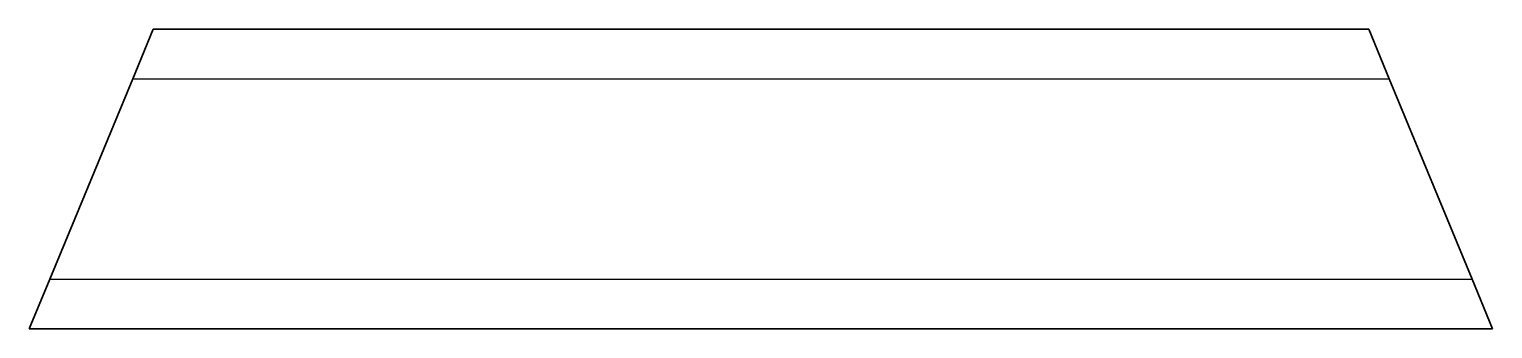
# Model space of a CAD drawing. Header units: inches. Extents: x 0 to 196, y 0 to 40.
import ezdxf

# ---------------------------------------------------------------- set-up
doc = ezdxf.new("R2010")
doc.units = ezdxf.units.IN
doc.header["$MEASUREMENT"] = 0
doc.layers.add('SIMUMAK Visible (ISO)', color=7, linetype='Continuous', lineweight=35)
doc.layers.add('SIMUMAK Visible Narrow (ISO)', color=7, linetype='Continuous', lineweight=25)

# ---------------------------------------------------------------- blocks, each defined once
blk = doc.blocks.new('DIN 40 x 40 x 3 00000009_Sheet_4_2827A 40x40x3mm')
at = {"layer": 'SIMUMAK Visible (ISO)'}
for p, q in [((-83.92, 13.4), (-81.19, 20)), ((-81.19, 20), (81.19, 20)), ((81.19, 20), (83.92, 13.4)), ((-83.92, 13.4), (-95.02, -13.4)), ((95.02, -13.4), (83.92, 13.4)), ((-97.75, -20), (-95.02, -13.4)), ((95.02, -13.4), (97.75, -20)), ((-97.75, -20), (97.75, -20))]:
    blk.add_line(p, q, dxfattribs=at)
at = {"layer": 'SIMUMAK Visible Narrow (ISO)'}
for p, q in [((-83.92, 13.4), (83.92, 13.4)), ((-95.02, -13.4), (95.02, -13.4))]:
    blk.add_line(p, q, dxfattribs=at)

msp = doc.modelspace()

# ---------------------------------------------------------------- block references
msp.add_blockref('DIN 40 x 40 x 3 00000009_Sheet_4_2827A 40x40x3mm', (97.75, 20))

doc.saveas('drawing.dxf')
